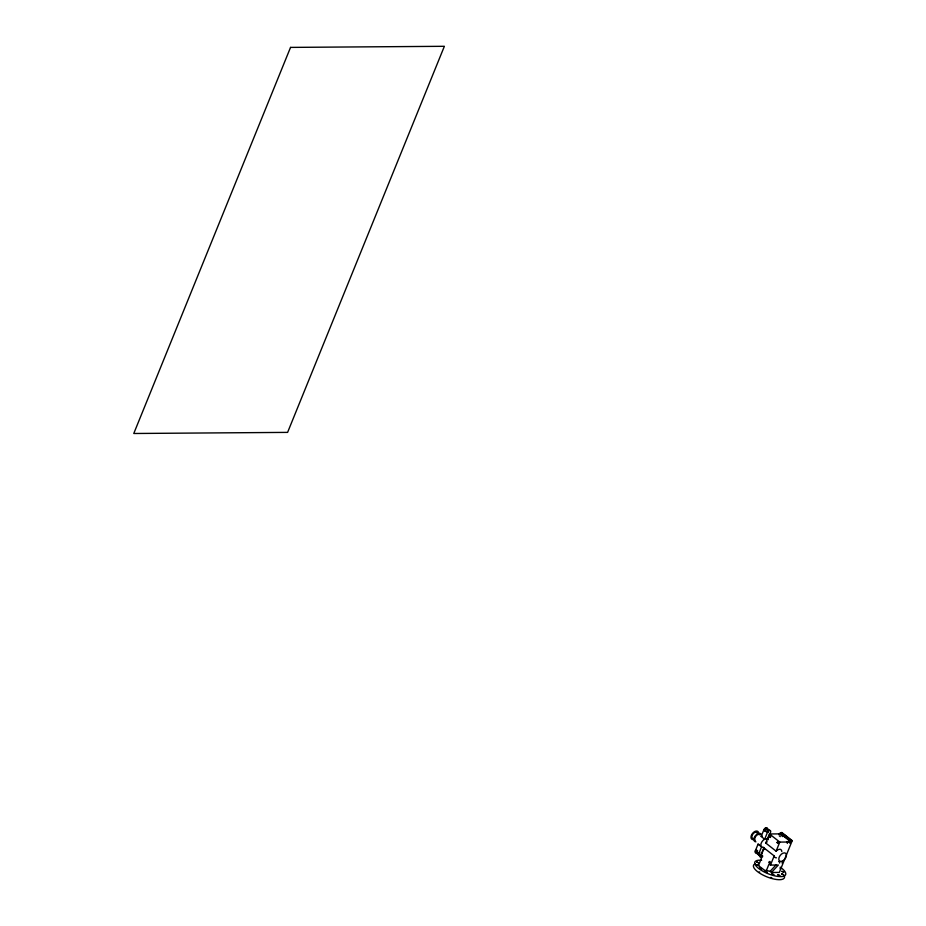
<?xml version="1.0" encoding="UTF-8"?>
<svg xmlns="http://www.w3.org/2000/svg" width="926" height="926" viewBox="0 0 926 926"><rect width="100%" height="100%" fill="white"/><g stroke="black" fill="none" stroke-linecap="round" stroke-linejoin="round"><path stroke-width="1.39" d="M757.584 852.175L757.225 852.707L757.549 852.105M779.854 862.268L779.542 863.02M782.308 862.245L782.007 862.997M790.318 842.533L789.89 843.378M766.265 831.166C765.64 830.414 766.288 833.087 763.95 829.638A2.222 1.331 -51.8 0 1 766.138 827.705A2.222 1.331 -51.8 0 1 767.145 829.256L768.071 829.858A1.47 1.053 89.6 0 1 768.105 832.092M757.445 852.684L758.776 853.726A2.222 1.331 -51.8 0 0 759.389 855.636A2.222 1.331 -51.8 0 0 761.681 854.05M757.005 852.58A2.222 1.331 -51.8 0 1 755.396 852.672A2.222 1.331 -51.8 0 1 755.28 850.982L758.07 844.13A4.931 2.963 -51.8 0 0 759.216 844.581M766.277 827.694L769.761 830.437A2.222 1.331 -51.8 0 0 767.446 832.37L764.668 839.222L761.172 836.479L763.95 829.638M758.776 853.726L761.554 846.873L758.07 844.13M776.463 857.789A4.919 2.963 -51.8 0 1 774.182 855.913L763.823 847.788L760.107 856.944L761.496 858.043L758.521 865.509L756.519 864.641L758.568 865.289M781.81 851.538A4.919 2.963 -51.8 0 0 776.104 851.156L765.756 843.03L769.437 833.956L778.87 833.886L781.88 832.52L792.228 840.646L779.322 872.431L771.474 872.477L770.085 871.389C758.301 868.044 770.617 874.977 766.184 871.435M761.855 853.703L763.707 849.142M767.735 839.199L770.525 832.347A2.222 1.331 -51.8 0 0 769.761 830.437M779.148 834.106L780.988 834.095L781.544 832.74L778.87 833.886M780.803 835.171L781.88 832.52M758.44 865.555L766.045 871.412L769.055 863.981L770.455 865.081L774.182 855.913M776.104 851.156L779.796 842.081L789.218 842.023L792.228 840.646M783.755 836.039L784.669 835.31L784.588 836.201L783.755 836.039L784.588 836.201M783.963 836.201L784.878 835.472M784.368 836.039L784.669 835.31M785.155 837.139L786.058 836.398L785.977 837.301L785.155 837.139L785.977 837.301M785.364 837.301L786.278 836.572M785.769 837.127L786.058 836.398M786.544 838.227L787.459 837.498L787.378 838.389L786.544 838.227L787.378 838.389M786.764 838.4L787.667 837.66M787.158 838.227L787.459 837.498M787.945 839.326L788.859 838.597L788.767 839.488L787.945 839.326L788.767 839.488M788.153 839.488L789.068 838.759M788.558 839.326L788.859 838.597M788.94 841.803L790.781 841.792L791.325 840.438L789.218 842.023M778.65 861.62L779.692 861.631M770.085 871.389L776.092 864.861M771.474 872.477L778.338 865.023L770.455 865.081M779.241 835.784L780.294 836.618M781.706 835.773L782.759 836.595M786.799 841.722L787.806 842.174L787.285 843.447M789.265 841.711L790.272 842.151M766.057 831.386L767.446 832.37M780.19 868.831L780.861 868.704L780.19 868.067M759.737 872.06L759.204 871.898M771.844 877.894L770.918 877.42M781.255 832.52L791.614 840.658M780.988 834.095L790.781 841.792M766.809 829.129L767.735 829.858A1.47 1.053 89.6 0 1 767.77 832.092M769.437 833.956L779.796 842.081M756.137 832.034L759.285 834.696M755.28 850.982L757.399 851.932M757.456 852.996L758.382 853.714M756.044 852.904L759.528 855.647M765.073 849.524A4.919 2.963 -51.8 0 1 763.823 847.788M765.756 843.03A4.919 2.963 -51.8 0 1 767.179 841.838M784.322 875.822A16.645 5.753 22.1 0 1 766.323 876.609A16.645 5.753 22.1 0 1 755.385 863.703M780.201 867.164A16.645 5.753 22.1 0 1 781.162 876.598A16.645 5.753 22.1 0 1 758.116 868.009A16.645 5.753 22.1 0 1 761.658 860.254M763.556 847.244A4.931 2.963 -51.8 0 1 761.774 841.989A4.931 2.963 -51.8 0 1 768.163 839.708M755.929 841.838A4.931 2.963 -51.8 0 1 755.338 835.738A4.931 2.963 -51.8 0 1 761.415 834.835M761.172 836.479A4.931 2.963 -51.8 0 1 762.272 836.085M755.292 840.472A3.773 2.269 -51.8 0 1 756.079 835.923A3.773 2.269 -51.8 0 1 760.211 834.801M754.077 839.419A4.931 2.963 -51.8 0 1 750.986 836.919A4.931 2.963 -51.8 0 1 754.783 831.513A4.931 2.963 -51.8 0 1 758.614 832.949M753.243 838.574A3.773 2.269 -51.8 0 1 752.676 834.407A3.773 2.269 -51.8 0 1 757.19 832.393M764.506 830.703A1.47 0.88 -51.8 0 1 765.293 828.608A1.47 0.88 -51.8 0 1 766.612 829.256M765.466 831.444A1.47 0.88 -51.8 0 1 766.346 829.326A1.47 0.88 -51.8 0 1 767.561 830.159M756.044 852.198A1.47 0.88 -51.8 0 1 755.743 851.168A1.47 0.88 -51.8 0 1 756.704 849.906M759.436 852.615A1.47 1.053 89.6 0 1 758.047 853.726L757.121 852.996A1.47 0.88 -51.8 0 1 756.692 852.024A1.47 0.88 -51.8 0 1 757.642 850.693M758.834 853.807A1.47 1.053 89.6 0 1 758.556 853.784M759.771 852.615A1.47 1.053 89.6 0 1 759.436 853.436M771.937 873.959L773.997 874.781L771.971 873.889M781.868 871.366L783.928 872.176L781.88 871.32M761.508 856.226C762.642 859.548 763.383 853.297 761.508 856.226M769.518 836.514C770.49 839.836 771.508 833.805 769.518 836.514M769.066 862.164C770.108 865.474 770.999 859.363 769.066 862.164M777.076 842.452C778.187 845.774 778.974 839.512 777.076 842.452M756.843 862.083L758.903 862.905L756.866 862.048M781.544 873.866L783.604 874.7L781.544 873.866M759.598 868.032L761.647 868.877L759.644 867.975M777.909 874.815L779.97 875.66L777.933 874.781M290.544 47.4L133.772 433.495L287.604 432.384L444.376 46.3L290.544 47.4M782.979 860.74A4.919 2.963 -51.8 0 0 785.711 853.332A4.919 2.963 -51.8 0 0 779.113 857.372A4.919 2.963 -51.8 0 0 782.979 860.74"/></g></svg>
